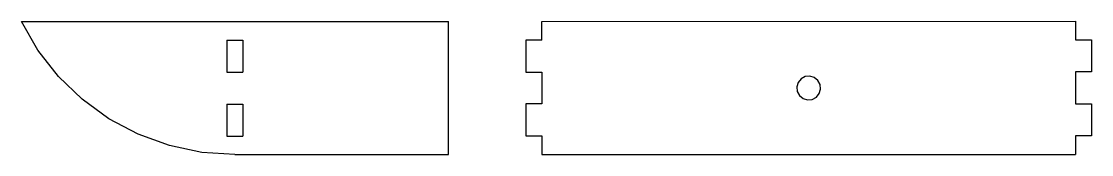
# Model space of a CAD drawing. Header units: millimetres. Extents: x -24 to 176, y -27 to -2.
import ezdxf

# ---------------------------------------------------------------- set-up
doc = ezdxf.new("R2010")
doc.units = ezdxf.units.MM

msp = doc.modelspace()

# ---------------------------------------------------------------- linework, layer by layer
at = {"color": 7, "linetype": 'Continuous'}
for p, q in [((-24.08, -2.5), (55.92, -2.48)), ((55.91, -27.46), (55.92, -2.48)), ((73.41, -2.47), (173.41, -2.44)), ((73.41, -5.97), (73.41, -2.47)), ((173.41, -2.44), (173.41, -5.94)), ((14.42, -5.99), (17.42, -5.99)), ((14.42, -5.99), (14.42, -11.99)), ((17.42, -5.99), (17.42, -11.98)), ((73.41, -5.97), (70.41, -5.97)), ((70.41, -5.97), (70.41, -11.97)), ((173.41, -5.94), (176.41, -5.94)), ((176.41, -5.94), (176.4, -11.94)), ((14.42, -11.99), (17.42, -11.98)), ((70.41, -11.97), (73.41, -11.97)), ((73.41, -11.97), (73.41, -17.96)), ((176.4, -11.94), (173.4, -11.94)), ((173.4, -11.94), (173.4, -17.93)), ((14.42, -17.98), (17.42, -17.98)), ((14.42, -17.98), (14.42, -23.98)), ((17.42, -17.98), (17.42, -23.98)), ((73.41, -17.96), (70.41, -17.96)), ((70.41, -17.96), (70.41, -23.96)), ((173.4, -17.93), (176.4, -17.93)), ((176.4, -17.93), (176.4, -23.93)), ((14.42, -23.98), (17.42, -23.98)), ((70.41, -23.96), (73.41, -23.96)), ((73.41, -23.96), (73.41, -27.46)), ((176.4, -23.93), (173.4, -23.93)), ((173.4, -23.93), (173.4, -27.43)), ((15.92, -27.47), (55.91, -27.46)), ((73.41, -27.46), (173.4, -27.43))]:
    msp.add_line(p, q, dxfattribs=at)
at = {"color": 7, "linetype": 'Continuous', "flags": 128}
for points in [[(15.92, -27.47), (9.72, -27.04), (3.65, -25.75), (-2.18, -23.63), (-7.67, -20.72), (-12.69, -17.08), (-17.15, -12.77), (-20.98, -7.88), (-24.08, -2.5)], [(125.56, -14.29), (125.14, -13.52), (124.46, -12.96), (123.62, -12.71), (122.75, -12.8), (121.98, -13.22), (121.42, -13.9), (121.17, -14.74), (121.26, -15.61), (121.67, -16.38), (122.35, -16.94), (123.19, -17.19), (124.06, -17.1), (124.84, -16.68), (125.39, -16.01), (125.65, -15.17), (125.56, -14.29)]]:
    msp.add_lwpolyline(points, dxfattribs=at)

doc.saveas('drawing.dxf')
